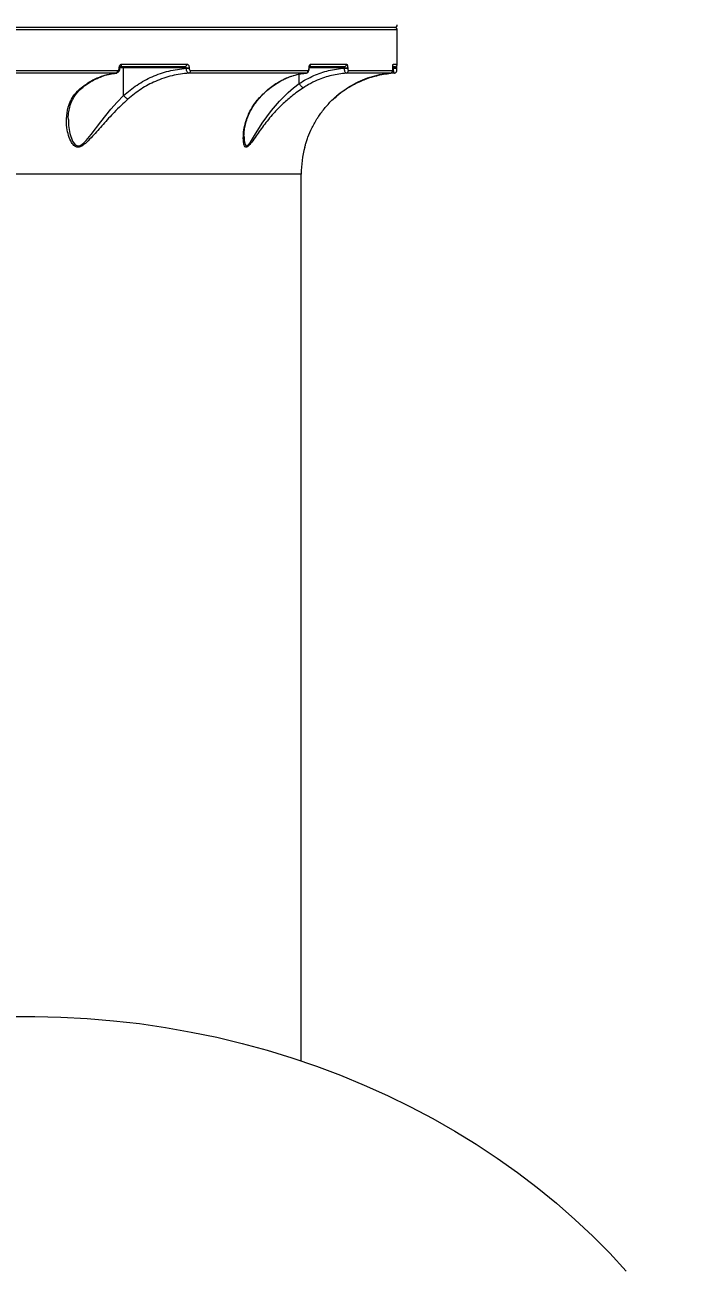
# Model space of a CAD drawing. Header units: millimetres. Extents: x 10665 to 29906, y -6125 to 7364.
# Drawn here: x 24200 to 24465, y -510.1 to -17.4 of the extents above; entities that cross this region are included whole.
import ezdxf

# ---------------------------------------------------------------- set-up
doc = ezdxf.new("R2010")
doc.units = ezdxf.units.MM
for name, color, linetype in [('DIKOM_ОБЪЕКТ', 7, 'Continuous'), ('DIKOM_РАЗМЕР_ЗОНА', 7, 'Continuous'), ('DIKOM_РАЗМЕР_ОБЪЕКТА', 7, 'Continuous')]:
    doc.layers.add(name, color=color, linetype=linetype)
doc.styles.add('style1', font='arial.ttf', dxfattribs={"width": 0.8})
doc.dimstyles.new('1-50', dxfattribs={"dimtxt": 300, "dimasz": 200, "dimexe": 100, "dimexo": 0, "dimgap": 100, "dimtad": 1, "dimdec": 0, "dimtxsty": 'style1', "dimcen": 0, "dimclrd": 7, "dimclre": 7, "dimadec": 1, "dimazin": 2, "dimtfac": 1, "dimtdec": 0, "dimtmove": 1, "dimatfit": 3, "dimfxl": 0, "dimlwd": 25, "dimlwe": 18, "dimarcsym": 0})

# ---------------------------------------------------------------- blocks, each defined once
blk = doc.blocks.new('*D16')
at = {"layer": 'Defpoints', "color": 0, "transparency": 16777216}
for p in [(12665, 4926.53), (12665, 1146.89), (26947.71, -1821.93)]:
    blk.add_point(p, dxfattribs=at)
at = {"layer": 'DIKOM_РАЗМЕР_ОБЪЕКТА', "color": 7, "lineweight": 18, "transparency": 16777216}
for p, q in [((12665, 1146.89), (12665, 5026.53)), ((26947.71, -1821.93), (26947.71, 5026.53))]:
    blk.add_line(p, q, dxfattribs=at)
at = {"layer": 'DIKOM_РАЗМЕР_ОБЪЕКТА', "color": 7, "lineweight": 25, "transparency": 16777216}
blk.add_line((26747.71, 4926.53), (12865, 4926.53), dxfattribs=at)
at = {"layer": 'DIKOM_РАЗМЕР_ОБЪЕКТА', "color": 7, "transparency": 16777216}
for points in [[(12865, 4959.86), (12865, 4893.19), (12665, 4926.53)], [(26747.71, 4959.86), (26747.71, 4893.19), (26947.71, 4926.53)]]:
    blk.add_solid(points, dxfattribs=at)
at = {"layer": 'DIKOM_РАЗМЕР_ОБЪЕКТА', "color": 0, "transparency": 16777216, "insert": (21497, 5179.8), "char_height": 300, "attachment_point": 5, "style": 'style1'}
blk.add_mtext('14300', dxfattribs=at)
blk = doc.blocks.new('*D15')
at = {"layer": 'Defpoints', "color": 0, "transparency": 16777216}
for p in [(20416.84, 4419.04), (19675.94, -4001.39), (28567.5, -4001.39)]:
    blk.add_point(p, dxfattribs=at)
at = {"layer": 'DIKOM_РАЗМЕР_ОБЪЕКТА', "color": 7, "lineweight": 18, "transparency": 16777216}
for p, q in [((20416.84, 4419.04), (28667.5, 4419.04)), ((19675.94, -4001.39), (28667.5, -4001.39))]:
    blk.add_line(p, q, dxfattribs=at)
at = {"layer": 'DIKOM_РАЗМЕР_ОБЪЕКТА', "color": 7, "lineweight": 25, "transparency": 16777216}
blk.add_line((28567.5, 4219.04), (28567.5, -3801.39), dxfattribs=at)
at = {"layer": 'DIKOM_РАЗМЕР_ОБЪЕКТА', "color": 7, "transparency": 16777216}
for points in [[(28534.17, 4219.04), (28600.83, 4219.04), (28567.5, 4419.04)], [(28534.17, -3801.39), (28600.83, -3801.39), (28567.5, -4001.39)]]:
    blk.add_solid(points, dxfattribs=at)
at = {"layer": 'DIKOM_РАЗМЕР_ОБЪЕКТА', "color": 0, "transparency": 16777216, "insert": (28247.96, -1553.33), "char_height": 300, "attachment_point": 5, "rotation": 90, "style": 'style1'}
blk.add_mtext('8400', dxfattribs=at)
blk = doc.blocks.new('*D14')
at = {"layer": 'Defpoints', "color": 0, "transparency": 16777216}
for p in [(28947.71, 6914.03), (10665, 1629.88), (28947.71, -1535.43)]:
    blk.add_point(p, dxfattribs=at)
at = {"layer": 'DIKOM_РАЗМЕР_ЗОНА', "color": 7, "lineweight": 18, "transparency": 16777216}
for p, q in [((10665, 1629.88), (10665, 7014.03)), ((28947.71, -1535.43), (28947.71, 7014.03))]:
    blk.add_line(p, q, dxfattribs=at)
at = {"layer": 'DIKOM_РАЗМЕР_ЗОНА', "color": 7, "lineweight": 25, "transparency": 16777216}
blk.add_line((10865, 6914.03), (28747.71, 6914.03), dxfattribs=at)
at = {"layer": 'DIKOM_РАЗМЕР_ЗОНА', "color": 7, "transparency": 16777216}
for points in [[(10865, 6947.36), (10865, 6880.69), (10665, 6914.03)], [(28747.71, 6947.36), (28747.71, 6880.69), (28947.71, 6914.03)]]:
    blk.add_solid(points, dxfattribs=at)
at = {"layer": 'DIKOM_РАЗМЕР_ЗОНА', "color": 0, "transparency": 16777216, "insert": (21431.5, 7167.3), "char_height": 300, "attachment_point": 5, "style": 'style1'}
blk.add_mtext('18300', dxfattribs=at)
blk = doc.blocks.new('*D13')
at = {"layer": 'Defpoints', "color": 0, "transparency": 16777216}
for p in [(20470.84, 6542.55), (29806, 6542.55), (19621.9, -6125)]:
    blk.add_point(p, dxfattribs=at)
at = {"layer": 'DIKOM_РАЗМЕР_ЗОНА', "color": 7, "lineweight": 18, "transparency": 16777216}
for p, q in [((20470.84, 6542.55), (29906, 6542.55)), ((19621.9, -6125), (29906, -6125))]:
    blk.add_line(p, q, dxfattribs=at)
at = {"layer": 'DIKOM_РАЗМЕР_ЗОНА', "color": 7, "lineweight": 25, "transparency": 16777216}
blk.add_line((29806, -5925), (29806, 6342.55), dxfattribs=at)
at = {"layer": 'DIKOM_РАЗМЕР_ЗОНА', "color": 7, "transparency": 16777216}
for points in [[(29772.67, 6342.55), (29839.33, 6342.55), (29806, 6542.55)], [(29772.67, -5925), (29839.33, -5925), (29806, -6125)]]:
    blk.add_solid(points, dxfattribs=at)
at = {"layer": 'DIKOM_РАЗМЕР_ЗОНА', "color": 0, "transparency": 16777216, "insert": (29552.83, 208.78), "char_height": 300, "attachment_point": 5, "rotation": 90, "style": 'style1'}
blk.add_mtext('12650', dxfattribs=at)

msp = doc.modelspace()

# ---------------------------------------------------------------- linework, layer by layer
at = {"layer": 'DIKOM_ОБЪЕКТ', "color": 7, "linetype": 'Continuous', "lineweight": 15}
for p, q in [((24346.28, -18.43), (23928.28, -18.43)), ((24347.28, -19.43), (23928.29, -19.43)), ((24347.28, -32.93), (24347.28, -19.43)), ((24237.31, -34.48), (24237.31, -34.43)), ((24237.57, -34.43), (24237.31, -34.43)), ((24237.57, -34.48), (24237.31, -34.48)), ((24237.57, -34.48), (24237.57, -34.43)), ((24239.05, -34.43), (24237.57, -34.43)), ((24263.24, -33.93), (24237.59, -33.93)), ((24238.33, -32.93), (24264.05, -32.93)), ((24239.05, -45.31), (24239.05, -34.43)), ((24263.86, -34.43), (24239.05, -34.43)), ((24263.86, -34.51), (24263.86, -34.43)), ((24263.86, -34.43), (24264.99, -34.43)), ((24264.99, -34.43), (24264.99, -34.51)), ((24312.39, -34.51), (24312.39, -34.43)), ((24312.48, -34.43), (24312.39, -34.43)), ((24312.48, -34.51), (24312.48, -34.43)), ((24326.4, -34.43), (24312.48, -34.43)), ((24326.27, -33.93), (24312.64, -33.93)), ((24313.02, -32.93), (24327.22, -32.93)), ((24326.4, -34.48), (24326.4, -34.43)), ((24326.4, -34.43), (24327.68, -34.43)), ((24326.4, -34.48), (24327.68, -34.48)), ((24327.68, -34.43), (24327.68, -34.48)), ((24345.52, -34.53), (24345.52, -34.43)), ((24345.53, -34.43), (24345.52, -34.43)), ((24345.53, -34.53), (24345.53, -34.43)), ((24345.78, -34.43), (24345.53, -34.43)), ((24345.53, -34.49), (24345.78, -34.46)), ((24346.28, -33.93), (24345.68, -33.93)), ((24345.69, -32.93), (24347.28, -32.93)), ((24345.78, -34.46), (24345.78, -34.43)), ((24345.78, -34.43), (24347.12, -34.43)), ((24345.78, -34.46), (24347.12, -34.46)), ((24347.12, -34.46), (24347.12, -34.43)), ((24235.95, -36.48), (24170.12, -36.48)), ((24170.66, -35.49), (24236.63, -35.49)), ((24263.86, -34.51), (24264.99, -34.51)), ((24311.13, -36.48), (24264.85, -36.48)), ((24265.6, -35.49), (24311.98, -35.49)), ((24308.51, -40.54), (24308.51, -36.91)), ((24312.48, -34.51), (24312.39, -34.51)), ((24312.48, -34.51), (24312.48, -34.51)), ((24344.49, -36.48), (24327.1, -36.48)), ((24327.98, -35.49), (24345.41, -35.49)), ((24345.53, -34.53), (24345.52, -34.53)), ((24286.73, -61.56), (24286.73, -61.98)), ((24309.28, -76.38), (23989.13, -76.38)), ((24309.28, -427.02), (24309.28, -76.38))]:
    msp.add_line(p, q, dxfattribs=at)
at = {"layer": 'DIKOM_ОБЪЕКТ', "color": 7, "linetype": 'Continuous', "lineweight": 15, "flags": 128}
for points in [[(24238.89, -33.93), (24238.92, -33.94), (24238.95, -33.96), (24238.98, -34.01), (24239.01, -34.07), (24239.03, -34.15), (24239.04, -34.23), (24239.05, -34.33), (24239.05, -34.43)], [(24286.73, -61.98), (24286.72, -63.09), (24287.08, -64.74), (24287.48, -65.22), (24288.03, -65.12), (24288.04, -65.12), (24288.23, -64.97), (24289.2, -63.76), (24290.8, -61.17), (24293.89, -56.24), (24297.51, -51.24), (24300.65, -47.57), (24304.11, -44.14), (24306.28, -42.27), (24308.51, -40.55), (24308.52, -40.55), (24308.52, -40.55)], [(24217.32, -54.86), (24217.32, -57.16), (24217.83, -60.38), (24218.88, -63.34), (24219.96, -64.82), (24220.93, -65.25), (24221.87, -65.06), (24222.13, -64.94), (24223.2, -64.14), (24224.22, -63.1), (24226.21, -60.7), (24230.05, -55.75), (24234.08, -50.77), (24236.54, -47.98), (24239.05, -45.32), (24239.06, -45.32), (24239.06, -45.32)], [(24193.52, -409.47), (24203.92, -409.41), (24214.31, -409.67), (24224.68, -410.23), (24235.03, -411.11), (24245.33, -412.29), (24255.58, -413.79), (24265.77, -415.59), (24275.87, -417.69), (24285.89, -420.1), (24295.8, -422.81), (24305.6, -425.81), (24315.28, -429.1), (24324.82, -432.69), (24334.2, -436.55), (24343.43, -440.7), (24352.49, -445.12), (24361.36, -449.81), (24370.04, -454.76), (24378.52, -459.97), (24386.78, -465.43), (24394.82, -471.14), (24402.63, -477.08), (24410.19, -483.26), (24417.5, -489.66), (24424.56, -496.27), (24431.34, -503.09), (24437.85, -510.11)]]:
    msp.add_lwpolyline(points, dxfattribs=at)
at = {"layer": 'DIKOM_ОБЪЕКТ', "color": 7, "linetype": 'Continuous', "lineweight": 15}
for centre, radius, start, end in [((24346.28, -17.43), 1, 270, 0), ((24346.28, -19.43), 1, 0, 90), ((24237.38, -33.02), 0.947, 290.948, 5.9643), ((24263.13, -33.01), 0.917, 276.9641, 5.591), ((24311.99, -32.94), 1.03, 307.6971, 0.6425), ((24326.25, -32.95), 0.977, 271.4295, 1.3758), ((24344.69, -32.93), 1, 333.211, 0.0214), ((24346.28, -32.93), 1, 270, 0), ((24235.71, -35.59), 0.925, 284.8063, 6.4107), ((24264.66, -35.56), 0.937, 281.5124, 4.8531), ((24311.02, -35.52), 0.968, 277.0376, 2.1527), ((24327, -35.51), 0.982, 275.6951, 1.1829), ((24344.41, -35.49), 0.998, 274.3337, 0.1179), ((24349.28, -76.38), 40, 164.5152, 180)]:
    msp.add_arc(centre, radius, start, end, dxfattribs=at)
for points, knots in [([(24236.04, -36.46), (24236.07, -36.46), (24236.29, -36.48), (24236.68, -36.29), (24237.12, -35.93), (24237.43, -35.38), (24237.58, -34.87), (24237.56, -34.55), (24237.55, -34.48)], [0, 0, 0, 0, 0.037291, 0.245554, 0.449167, 0.671177, 0.922301, 1, 1, 1, 1]), ([(24236.63, -35.49), (24236.71, -35.47), (24236.86, -35.45), (24237.07, -35.28), (24237.22, -35.03), (24237.3, -34.74), (24237.31, -34.56), (24237.31, -34.48)], [0, 0, 0, 0, 0.214316, 0.42847, 0.642924, 0.857731, 1, 1, 1, 1]), ([(24237.31, -34.43), (24237.32, -34.32), (24237.33, -34.04), (24237.45, -33.61), (24237.68, -33.23), (24237.98, -32.98), (24238.21, -32.94), (24238.33, -32.93)], [0, 0, 0, 0, 0.140767, 0.355289, 0.570011, 0.784948, 1, 1, 1, 1]), ([(24237.58, -34.43), (24237.58, -34.37), (24237.58, -34.25), (24237.62, -34.08), (24237.68, -33.96), (24237.72, -33.89), (24237.73, -33.89), (24237.73, -33.89)], [0, 0, 0, 0, 0.182736, 0.409032, 0.611479, 0.803253, 1, 1, 1, 1]), ([(24263.86, -34.43), (24263.85, -34.38), (24263.85, -34.33), (24263.81, -34.22), (24263.73, -34.11), (24263.59, -34), (24263.42, -33.94), (24263.3, -33.93), (24263.24, -33.93)], [0, 0, 0, 0, 0.144469, 0.175415, 0.362495, 0.571003, 0.80465, 1, 1, 1, 1]), ([(24264.05, -32.93), (24264.13, -32.94), (24264.32, -32.96), (24264.58, -33.16), (24264.81, -33.5), (24264.96, -33.94), (24264.98, -34.26), (24264.99, -34.43)], [0, 0, 0, 0, 0.174176, 0.389584, 0.59582, 0.79791, 1, 1, 1, 1]), ([(24308.51, -40.54), (24310.4, -39.45), (24314.1, -37.31), (24320.16, -35.27), (24324.3, -34.74), (24326.4, -34.48)], [0, 0, 0, 0, 0.340318, 0.666048, 1, 1, 1, 1]), ([(24312.39, -34.43), (24312.4, -34.34), (24312.4, -34.08), (24312.47, -33.66), (24312.61, -33.26), (24312.8, -32.98), (24312.95, -32.94), (24313.02, -32.93)], [0, 0, 0, 0, 0.108266, 0.320434, 0.543033, 0.771558, 1, 1, 1, 1]), ([(24312.48, -34.43), (24312.48, -34.37), (24312.48, -34.21), (24312.51, -33.99), (24312.56, -33.81), (24312.6, -33.72), (24312.6, -33.72), (24312.6, -33.72)], [0, 0, 0, 0, 0.162945, 0.428509, 0.654485, 0.845816, 1, 1, 1, 1]), ([(24326.4, -34.43), (24326.39, -34.39), (24326.39, -34.3), (24326.38, -34.16), (24326.35, -34.03), (24326.31, -33.94), (24326.28, -33.93), (24326.27, -33.93)], [0, 0, 0, 0, 0.140725, 0.355214, 0.569925, 0.784917, 1, 1, 1, 1]), ([(24327.1, -36.48), (24327.03, -36.46), (24326.88, -36.42), (24326.68, -36.07), (24326.52, -35.57), (24326.42, -35), (24326.4, -34.63), (24326.4, -34.48)], [0, 0, 0, 0, 0.214245, 0.428319, 0.642724, 0.857626, 1, 1, 1, 1]), ([(24327.22, -32.93), (24327.27, -32.94), (24327.38, -32.98), (24327.51, -33.23), (24327.62, -33.61), (24327.67, -34.04), (24327.68, -34.32), (24327.68, -34.43)], [0, 0, 0, 0, 0.215045, 0.429999, 0.64471, 0.859231, 1, 1, 1, 1]), ([(24327.68, -34.48), (24327.68, -34.56), (24327.68, -34.74), (24327.72, -35.03), (24327.79, -35.28), (24327.88, -35.45), (24327.95, -35.47), (24327.98, -35.49)], [0, 0, 0, 0, 0.142265, 0.357083, 0.571539, 0.785702, 1, 1, 1, 1]), ([(24345.52, -34.43), (24345.52, -34.36), (24345.52, -34.11), (24345.54, -33.72), (24345.57, -33.31), (24345.62, -32.99), (24345.67, -32.95), (24345.69, -32.93)], [0, 0, 0, 0, 0.079625, 0.2757, 0.470736, 0.710523, 1, 1, 1, 1]), ([(24345.53, -34.34), (24345.53, -34.27), (24345.53, -34.07), (24345.54, -33.76), (24345.57, -33.48), (24345.59, -33.32), (24345.59, -33.3), (24345.59, -33.3)], [0, 0, 0, 0, 0.121466, 0.360468, 0.619488, 0.871718, 1, 1, 1, 1]), ([(24345.78, -34.43), (24345.78, -34.38), (24345.79, -34.33), (24345.81, -34.22), (24345.86, -34.11), (24345.94, -34.01), (24346.05, -33.94), (24346.12, -33.93), (24346.16, -33.93)], [0, 0, 0, 0, 0.127116, 0.162552, 0.340332, 0.545366, 0.783109, 1, 1, 1, 1]), ([(24346.16, -36.48), (24346.13, -36.47), (24346.06, -36.44), (24345.96, -36.15), (24345.87, -35.69), (24345.81, -35.1), (24345.79, -34.67), (24345.78, -34.46)], [0, 0, 0, 0, 0.184787, 0.398815, 0.60125, 0.799033, 1, 1, 1, 1]), ([(24346.17, -36.48), (24346.17, -36.48), (24346.29, -36.49), (24346.51, -36.4), (24346.75, -36.25), (24346.91, -36.07), (24347, -35.89), (24347.05, -35.75), (24347.08, -35.64), (24347.09, -35.55), (24347.1, -35.42), (24347.11, -35.19), (24347.12, -34.81), (24347.12, -34.57), (24347.12, -34.46)], [0, 0, 0, 0, 0.005612, 0.125553, 0.221524, 0.302532, 0.371006, 0.426552, 0.466869, 0.503648, 0.564689, 0.752386, 0.888011, 1, 1, 1, 1]), ([(24346.17, -36.48), (24346.17, -36.48), (24346.29, -36.49), (24346.51, -36.4), (24346.75, -36.25), (24346.91, -36.07), (24347, -35.89), (24347.05, -35.75), (24347.08, -35.64), (24347.09, -35.55), (24347.1, -35.42), (24347.11, -35.19), (24347.12, -34.81), (24347.12, -34.57), (24347.12, -34.46)], [0, 0, 0, 0, 0.005612, 0.125553, 0.221524, 0.302532, 0.371006, 0.426552, 0.466869, 0.503648, 0.564689, 0.752386, 0.888011, 1, 1, 1, 1]), ([(24347.12, -34.43), (24347.12, -34.41), (24347.12, -34.23), (24347.12, -33.89), (24347.12, -33.55), (24347.13, -33.44), (24347.13, -33.43)], [0, 0, 0, 0, 0.03534, 0.477034, 0.927029, 1, 1, 1, 1]), ([(24222.32, -42.25), (24223.66, -41.27), (24226.38, -39.29), (24230.42, -37.59), (24233.65, -36.76), (24235.35, -36.55), (24235.95, -36.48)], [0, 0, 0, 0, 0.318194, 0.643968, 0.875254, 1, 1, 1, 1]), ([(24222.84, -42.18), (24223.15, -41.93), (24224.2, -41.05), (24226.12, -39.82), (24228.6, -38.5), (24231.15, -37.51), (24233.64, -36.81), (24235.29, -36.61), (24236.05, -36.51)], [0, 0, 0, 0, 0.075736, 0.264261, 0.453967, 0.644424, 0.835167, 1, 1, 1, 1]), ([(24236.05, -36.51), (24236.16, -36.49), (24236.29, -36.47), (24236.41, -36.46), (24236.41, -36.46)], [0, 0, 0, 0, 0.96794, 1, 1, 1, 1]), ([(24239.05, -45.31), (24240.79, -43.87), (24244.29, -40.95), (24250.36, -37.75), (24256.91, -35.4), (24261.52, -34.81), (24263.86, -34.51)], [0, 0, 0, 0, 0.241968, 0.49014, 0.741777, 1, 1, 1, 1]), ([(24264.85, -36.48), (24262.63, -36.75), (24258.12, -37.3), (24251.79, -39.53), (24245.87, -42.61), (24242.49, -45.39), (24240.77, -46.79)], [0, 0, 0, 0, 0.253607, 0.513975, 0.753972, 1, 1, 1, 1]), ([(24264.85, -36.48), (24264.77, -36.47), (24264.58, -36.43), (24264.31, -36.17), (24264.08, -35.72), (24263.91, -35.15), (24263.87, -34.72), (24263.86, -34.51)], [0, 0, 0, 0, 0.170035, 0.380799, 0.586703, 0.793103, 1, 1, 1, 1]), ([(24264.99, -34.51), (24264.99, -34.61), (24265, -34.83), (24265.1, -35.11), (24265.25, -35.33), (24265.42, -35.46), (24265.54, -35.48), (24265.6, -35.49)], [0, 0, 0, 0, 0.203938, 0.408039, 0.61351, 0.826527, 1, 1, 1, 1]), ([(24292.25, -46.79), (24293.51, -45.47), (24296.05, -42.79), (24299.93, -40.13), (24303.69, -38.26), (24307.27, -37.02), (24309.84, -36.66), (24311.13, -36.48)], [0, 0, 0, 0, 0.230865, 0.467175, 0.62657, 0.811992, 1, 1, 1, 1]), ([(24292.52, -46.64), (24293.18, -45.91), (24294.54, -44.42), (24296.77, -42.48), (24299.16, -40.74), (24301.61, -39.28), (24303.3, -38.56), (24304.13, -38.2)], [0, 0, 0, 0, 0.191872, 0.394111, 0.598201, 0.803909, 1, 1, 1, 1]), ([(24304.13, -38.2), (24304.17, -38.18), (24305.07, -37.77), (24306.91, -37.24), (24309.22, -36.67), (24310.66, -36.56), (24311.18, -36.51)], [0, 0, 0, 0, 0.017824, 0.398342, 0.780803, 1, 1, 1, 1]), ([(24327.1, -36.48), (24325.17, -36.72), (24321.25, -37.21), (24316.28, -38.94), (24312.61, -40.73), (24310.84, -41.83), (24310.16, -42.25)], [0, 0, 0, 0, 0.32471, 0.65748, 0.869006, 1, 1, 1, 1]), ([(24311.18, -36.46), (24311.29, -36.45), (24311.55, -36.42), (24311.88, -36.19), (24312.16, -35.87), (24312.37, -35.39), (24312.48, -34.91), (24312.47, -34.58), (24312.46, -34.51)], [0, 0, 0, 0, 0.132896, 0.291526, 0.452891, 0.647943, 0.913662, 1, 1, 1, 1]), ([(24311.98, -35.49), (24312.03, -35.47), (24312.13, -35.45), (24312.26, -35.27), (24312.35, -35), (24312.39, -34.73), (24312.39, -34.56), (24312.39, -34.51)], [0, 0, 0, 0, 0.228825, 0.45788, 0.678486, 0.888388, 1, 1, 1, 1]), ([(24316.74, -52.77), (24317.66, -51.56), (24319.5, -49.14), (24322.58, -46.09), (24325.82, -43.44), (24329.2, -41.25), (24332.77, -39.42), (24336.47, -38.01), (24340.39, -36.95), (24343.09, -36.64), (24344.49, -36.48)], [0, 0, 0, 0, 0.123684, 0.248895, 0.368955, 0.490743, 0.612546, 0.738056, 0.863571, 1, 1, 1, 1]), ([(24334.04, -39.24), (24333.44, -39.49), (24331.99, -40.08), (24329.67, -41.24), (24326.85, -42.91), (24324.01, -44.94), (24322.24, -46.59), (24321.4, -47.37)], [0, 0, 0, 0, 0.130951, 0.319206, 0.507583, 0.769405, 1, 1, 1, 1]), ([(24334.04, -39.24), (24334.03, -39.24), (24333.96, -39.27), (24333.86, -39.27), (24333.74, -39.17), (24333.71, -39.14)], [0, 0, 0, 0, 0.096022, 0.77516, 1, 1, 1, 1]), ([(24346.16, -36.48), (24344.23, -36.7), (24340.46, -37.13), (24336.45, -38.32), (24334.37, -39.11), (24334.04, -39.24)], [0, 0, 0, 0, 0.466533, 0.915012, 1, 1, 1, 1]), ([(24344.5, -36.48), (24344.5, -36.48), (24344.62, -36.49), (24344.84, -36.41), (24345.09, -36.24), (24345.26, -36.05), (24345.37, -35.85), (24345.43, -35.66), (24345.48, -35.42), (24345.51, -35.11), (24345.53, -34.75), (24345.52, -34.55), (24345.52, -34.49)], [0, 0, 0, 0, 0.000625, 0.130636, 0.235028, 0.326102, 0.409065, 0.491032, 0.606494, 0.797164, 0.933991, 1, 1, 1, 1]), ([(24345.41, -35.49), (24345.43, -35.47), (24345.46, -35.44), (24345.49, -35.24), (24345.51, -34.98), (24345.52, -34.73), (24345.52, -34.58), (24345.52, -34.53)], [0, 0, 0, 0, 0.302557, 0.534644, 0.725431, 0.917095, 1, 1, 1, 1]), ([(24240.77, -46.79), (24239.87, -47.63), (24238.05, -49.3), (24234.72, -52.62), (24230.92, -56.76), (24227.38, -60.77), (24224.91, -63.43), (24223.4, -64.77), (24222.15, -65.59), (24220.86, -65.91), (24219.54, -65.37), (24218.26, -63.76), (24217.22, -61.2), (24216.49, -57.55), (24216.37, -53.36), (24217.23, -49.32), (24218.8, -46.1), (24220.43, -43.9), (24221.79, -42.71), (24222.32, -42.25)], [0, 0, 0, 0, 0.056789, 0.113619, 0.211834, 0.310025, 0.362024, 0.388775, 0.41539, 0.445792, 0.474154, 0.516855, 0.581, 0.645392, 0.742194, 0.838841, 0.900144, 0.961361, 1, 1, 1, 1]), ([(24217.23, -54.85), (24217.22, -54.65), (24217.17, -53.59), (24217.37, -51.76), (24217.86, -49.5), (24218.59, -47.52), (24219.53, -45.79), (24220.75, -44.17), (24221.89, -42.96), (24222.69, -42.35), (24222.9, -42.19)], [0, 0, 0, 0, 0.040485, 0.220153, 0.391132, 0.534151, 0.67033, 0.814409, 0.953259, 1, 1, 1, 1]), ([(24222.32, -42.25), (24222.35, -42.25), (24222.45, -42.25), (24222.62, -42.23), (24222.72, -42.14), (24222.77, -42.09)], [0, 0, 0, 0, 0.143698, 0.562825, 1, 1, 1, 1]), ([(24310.16, -42.25), (24309.37, -42.78), (24307.78, -43.85), (24304.91, -46.06), (24301.68, -48.91), (24297.92, -52.78), (24294.33, -57.23), (24291.44, -61.34), (24289.49, -64.2), (24288.49, -65.34), (24287.86, -65.77), (24287.37, -65.85), (24286.8, -65.23), (24286.39, -63.46), (24286.37, -60.64), (24286.96, -56.81), (24288.35, -52.64), (24290.31, -49.15), (24291.84, -47.29), (24292.25, -46.79)], [0, 0, 0, 0, 0.044463, 0.088958, 0.163521, 0.238208, 0.33674, 0.435199, 0.493493, 0.532078, 0.540152, 0.566504, 0.592684, 0.638217, 0.70834, 0.778711, 0.872453, 0.966034, 1, 1, 1, 1]), ([(24308.52, -40.55), (24308.51, -40.55), (24308.51, -40.54), (24308.51, -40.54), (24308.51, -40.54)], [0, 0, 0, 0, 0.611178, 1, 1, 1, 1]), ([(24310.16, -42.25), (24310.15, -42.25), (24310.1, -42.25), (24309.95, -42.21), (24309.67, -42.02), (24309.28, -41.63), (24308.87, -41.12), (24308.63, -40.74), (24308.52, -40.55)], [0, 0, 0, 0, 0.038087, 0.149193, 0.361894, 0.574603, 0.787297, 1, 1, 1, 1]), ([(24239.06, -45.32), (24239.06, -45.32), (24239.05, -45.31), (24239.05, -45.31), (24239.05, -45.31), (24239.05, -45.31)], [0, 0, 0, 0, 0.36623, 0.909987, 1, 1, 1, 1]), ([(24240.77, -46.79), (24240.74, -46.78), (24240.63, -46.74), (24240.37, -46.58), (24239.98, -46.28), (24239.49, -45.83), (24239.2, -45.49), (24239.06, -45.32)], [0, 0, 0, 0, 0.087311, 0.253604, 0.502422, 0.751217, 1, 1, 1, 1]), ([(24286.67, -61.98), (24286.67, -61.63), (24286.66, -60.7), (24286.83, -58.98), (24287.24, -56.79), (24287.96, -54.36), (24288.93, -52), (24290.16, -49.82), (24291.34, -48.07), (24292.22, -47.07), (24292.56, -46.69)], [0, 0, 0, 0, 0.073938, 0.193308, 0.337126, 0.48912, 0.647769, 0.786935, 0.919402, 1, 1, 1, 1]), ([(24292.25, -46.79), (24292.29, -46.78), (24292.4, -46.74), (24292.47, -46.67), (24292.51, -46.63)], [0, 0, 0, 0, 0.393695, 1, 1, 1, 1]), ([(24310.73, -65.7), (24310.73, -65.72), (24310.72, -65.75), (24310.95, -64.89), (24311.35, -63.55), (24312.15, -61.22), (24313.52, -58.05), (24315.24, -54.95), (24316.43, -53.22), (24316.74, -52.77)], [0, 0, 0, 0, 0.062294, 0.1625, 0.281568, 0.401156, 0.656106, 0.911259, 1, 1, 1, 1])]:
    msp.add_open_spline(points, degree=3, knots=knots, dxfattribs=at)

# ---------------------------------------------------------------- dimensions: what is measured, and where the dimension line sits
at = {"layer": 'DIKOM_РАЗМЕР_ЗОНА'}
dim = msp.add_linear_dim(base=(28947.71, 6914.03), p1=(10665, 1629.88), p2=(28947.71, -1535.43), text='18300', dimstyle='1-50', override={"dimscale": 1, "dimtix": 0, "dimtofl": 1, "dimtmove": 1, "dimatfit": 3}, dxfattribs=at)
dim.commit()
dim.dimension.update_dxf_attribs({"geometry": '*D14', "text_midpoint": (21431.5, 6914.03), "dimtype": 160})
dim = msp.add_linear_dim(base=(29806, 6542.55), p1=(19621.9, -6125), p2=(20470.84, 6542.55), angle=90, text='12650', dimstyle='1-50', dxfattribs=at)
dim.commit()
dim.dimension.update_dxf_attribs({"geometry": '*D13', "text_midpoint": (29806, 208.78), "dimtype": 160})
at = {"layer": 'DIKOM_РАЗМЕР_ОБЪЕКТА'}
dim = msp.add_linear_dim(base=(12665, 4926.53), p1=(26947.71, -1821.93), p2=(12665, 1146.89), angle=180, text='14300', dimstyle='1-50', override={"dimscale": 1, "dimtix": 0, "dimtofl": 1, "dimtmove": 1, "dimatfit": 3}, dxfattribs=at)
dim.commit()
dim.dimension.update_dxf_attribs({"geometry": '*D16', "text_midpoint": (21497, 4926.53), "dimtype": 160})
dim = msp.add_linear_dim(base=(28567.5, -4001.39), p1=(20416.84, 4419.04), p2=(19675.94, -4001.39), angle=90, text='8400', dimstyle='1-50', dxfattribs=at)
dim.commit()
dim.dimension.update_dxf_attribs({"geometry": '*D15', "text_midpoint": (28501.13, -1553.33), "dimtype": 160})

doc.saveas('drawing.dxf')
